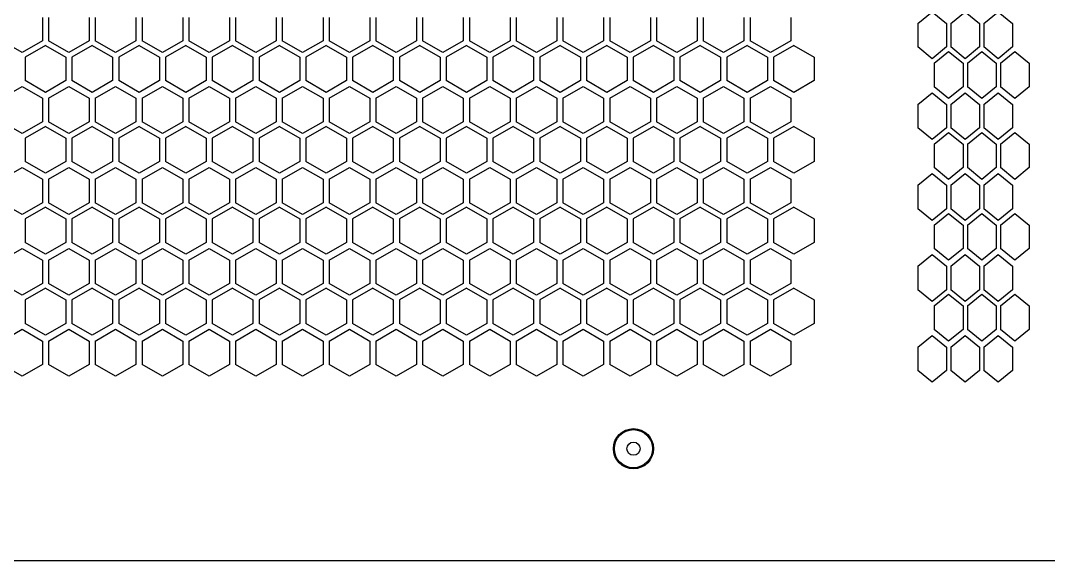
# Model space of a CAD drawing. Extents: x 61367 to 140945, y -1257 to 25588.
# Drawn here: x 73645 to 73847.2, y 15674.1 to 15780.4 of the extents above; entities that cross this region are included whole.
import ezdxf

# ---------------------------------------------------------------- set-up
doc = ezdxf.new("R2010")
doc.units = 0
doc.header["$MEASUREMENT"] = 0
doc.layers.get('0').update_dxf_attribs({"linetype": 'CONTINUOUS'})
doc.layers.add('2401-00307_MDC-M4_0', color=7, linetype='CONTINUOUS')
doc.layers.add('4215-0412-2_0', color=7, linetype='CONTINUOUS')

# ---------------------------------------------------------------- blocks, each defined once
blk = doc.blocks.new('ERGRTHTHRT')
at = {"layer": '2401-00307_MDC-M4_0', "color": 7, "linetype": 'Continuous'}
for radius in [3.75, 1.3]:
    blk.add_circle((-37408.65, -67997.48), radius, dxfattribs=at)
at = {"layer": '4215-0412-2_0', "color": 7, "linetype": 'Continuous'}
for p, q in [((-37524.92, -67912.56), (-37524.92, -67917.18)), ((-37523.72, -67912.56), (-37523.72, -67917.18)), ((-37515.72, -67912.56), (-37515.72, -67917.18)), ((-37514.52, -67912.56), (-37514.52, -67917.18)), ((-37506.52, -67912.56), (-37506.52, -67917.18)), ((-37505.32, -67912.56), (-37505.32, -67917.18)), ((-37497.32, -67912.56), (-37497.32, -67917.18)), ((-37496.12, -67912.56), (-37496.12, -67917.18)), ((-37488.12, -67912.56), (-37488.12, -67917.18)), ((-37486.92, -67912.56), (-37486.92, -67917.18)), ((-37478.92, -67912.56), (-37478.92, -67917.18)), ((-37477.72, -67912.56), (-37477.72, -67917.18)), ((-37469.72, -67912.56), (-37469.72, -67917.18)), ((-37468.52, -67912.56), (-37468.52, -67917.18)), ((-37460.52, -67912.56), (-37460.52, -67917.18)), ((-37459.32, -67912.56), (-37459.32, -67917.18)), ((-37451.32, -67912.56), (-37451.32, -67917.18)), ((-37450.12, -67912.56), (-37450.12, -67917.18)), ((-37442.12, -67912.56), (-37442.12, -67917.18)), ((-37440.92, -67912.56), (-37440.92, -67917.18)), ((-37432.92, -67912.56), (-37432.92, -67917.18)), ((-37431.72, -67912.56), (-37431.72, -67917.18)), ((-37423.72, -67912.56), (-37423.72, -67917.18)), ((-37422.52, -67912.56), (-37422.52, -67917.18)), ((-37414.52, -67912.56), (-37414.52, -67917.18)), ((-37413.32, -67912.56), (-37413.32, -67917.18)), ((-37405.32, -67912.56), (-37405.32, -67917.18)), ((-37404.12, -67912.56), (-37404.12, -67917.18)), ((-37396.12, -67912.56), (-37396.12, -67917.18)), ((-37394.92, -67912.56), (-37394.92, -67917.18)), ((-37386.92, -67912.56), (-37386.92, -67917.18)), ((-37385.72, -67912.56), (-37385.72, -67917.18)), ((-37377.72, -67912.56), (-37377.72, -67917.18)), ((-37352.74, -67913.76), (-37349.91, -67911.45)), ((-37349.91, -67911.45), (-37347.08, -67913.76)), ((-37346.24, -67913.76), (-37343.41, -67911.45)), ((-37343.41, -67911.45), (-37340.58, -67913.76)), ((-37339.73, -67913.76), (-37336.9, -67911.45)), ((-37336.9, -67911.45), (-37334.07, -67913.76)), ((-37352.74, -67913.76), (-37352.74, -67918.38)), ((-37347.08, -67913.76), (-37347.08, -67918.38)), ((-37346.24, -67913.76), (-37346.24, -67918.38)), ((-37340.58, -67913.76), (-37340.58, -67918.38)), ((-37339.73, -67913.76), (-37339.73, -67918.38)), ((-37334.07, -67913.76), (-37334.07, -67918.38)), ((-37528.92, -67919.49), (-37532.92, -67917.18)), ((-37524.92, -67917.18), (-37528.92, -67919.49)), ((-37524.3, -67918.08), (-37528.3, -67920.39)), ((-37524.3, -67918.08), (-37520.3, -67920.39)), ((-37519.72, -67919.49), (-37523.72, -67917.18)), ((-37515.72, -67917.18), (-37519.72, -67919.49)), ((-37515.1, -67918.08), (-37519.1, -67920.39)), ((-37515.1, -67918.08), (-37511.1, -67920.39)), ((-37510.52, -67919.49), (-37514.52, -67917.18)), ((-37506.52, -67917.18), (-37510.52, -67919.49)), ((-37505.9, -67918.08), (-37509.9, -67920.39)), ((-37505.9, -67918.08), (-37501.9, -67920.39)), ((-37501.32, -67919.49), (-37505.32, -67917.18)), ((-37497.32, -67917.18), (-37501.32, -67919.49)), ((-37496.7, -67918.08), (-37500.7, -67920.39)), ((-37496.7, -67918.08), (-37492.7, -67920.39)), ((-37492.12, -67919.49), (-37496.12, -67917.18)), ((-37488.12, -67917.18), (-37492.12, -67919.49)), ((-37487.5, -67918.08), (-37491.5, -67920.39)), ((-37487.5, -67918.08), (-37483.5, -67920.39)), ((-37482.92, -67919.49), (-37486.92, -67917.18)), ((-37478.92, -67917.18), (-37482.92, -67919.49)), ((-37478.3, -67918.08), (-37482.3, -67920.39)), ((-37478.3, -67918.08), (-37474.3, -67920.39)), ((-37473.72, -67919.49), (-37477.72, -67917.18)), ((-37469.72, -67917.18), (-37473.72, -67919.49)), ((-37469.1, -67918.08), (-37473.1, -67920.39)), ((-37469.1, -67918.08), (-37465.1, -67920.39)), ((-37464.52, -67919.49), (-37468.52, -67917.18)), ((-37460.52, -67917.18), (-37464.52, -67919.49)), ((-37459.9, -67918.08), (-37463.9, -67920.39)), ((-37459.9, -67918.08), (-37455.9, -67920.39)), ((-37455.32, -67919.49), (-37459.32, -67917.18)), ((-37451.32, -67917.18), (-37455.32, -67919.49)), ((-37450.7, -67918.08), (-37454.7, -67920.39)), ((-37450.7, -67918.08), (-37446.7, -67920.39)), ((-37446.12, -67919.49), (-37450.12, -67917.18)), ((-37442.12, -67917.18), (-37446.12, -67919.49)), ((-37441.5, -67918.08), (-37445.5, -67920.39)), ((-37441.5, -67918.08), (-37437.5, -67920.39)), ((-37436.92, -67919.49), (-37440.92, -67917.18)), ((-37432.92, -67917.18), (-37436.92, -67919.49)), ((-37432.3, -67918.08), (-37436.3, -67920.39)), ((-37432.3, -67918.08), (-37428.3, -67920.39)), ((-37427.72, -67919.49), (-37431.72, -67917.18)), ((-37423.72, -67917.18), (-37427.72, -67919.49)), ((-37423.1, -67918.08), (-37427.1, -67920.39)), ((-37423.1, -67918.08), (-37419.1, -67920.39)), ((-37418.52, -67919.49), (-37422.52, -67917.18)), ((-37414.52, -67917.18), (-37418.52, -67919.49)), ((-37413.9, -67918.08), (-37417.9, -67920.39)), ((-37413.9, -67918.08), (-37409.9, -67920.39)), ((-37409.32, -67919.49), (-37413.32, -67917.18)), ((-37405.32, -67917.18), (-37409.32, -67919.49)), ((-37404.7, -67918.08), (-37408.7, -67920.39)), ((-37404.7, -67918.08), (-37400.7, -67920.39)), ((-37400.12, -67919.49), (-37404.12, -67917.18)), ((-37396.12, -67917.18), (-37400.12, -67919.49)), ((-37395.5, -67918.08), (-37399.5, -67920.39)), ((-37395.5, -67918.08), (-37391.5, -67920.39)), ((-37390.92, -67919.49), (-37394.92, -67917.18)), ((-37386.92, -67917.18), (-37390.92, -67919.49)), ((-37386.3, -67918.08), (-37390.3, -67920.39)), ((-37386.3, -67918.08), (-37382.3, -67920.39)), ((-37381.72, -67919.49), (-37385.72, -67917.18)), ((-37377.72, -67917.18), (-37381.72, -67919.49)), ((-37377.1, -67918.08), (-37381.1, -67920.39)), ((-37377.1, -67918.08), (-37373.1, -67920.39)), ((-37349.91, -67920.69), (-37352.74, -67918.38)), ((-37347.08, -67918.38), (-37349.91, -67920.69)), ((-37343.41, -67920.69), (-37346.24, -67918.38)), ((-37340.58, -67918.38), (-37343.41, -67920.69)), ((-37336.9, -67920.69), (-37339.73, -67918.38)), ((-37334.07, -67918.38), (-37336.9, -67920.69)), ((-37528.3, -67920.39), (-37528.3, -67925.01)), ((-37520.3, -67920.39), (-37520.3, -67925.01)), ((-37519.1, -67920.39), (-37519.1, -67925.01)), ((-37511.1, -67920.39), (-37511.1, -67925.01)), ((-37509.9, -67920.39), (-37509.9, -67925.01)), ((-37501.9, -67920.39), (-37501.9, -67925.01)), ((-37500.7, -67920.39), (-37500.7, -67925.01)), ((-37492.7, -67920.39), (-37492.7, -67925.01)), ((-37491.5, -67920.39), (-37491.5, -67925.01)), ((-37483.5, -67920.39), (-37483.5, -67925.01)), ((-37482.3, -67920.39), (-37482.3, -67925.01)), ((-37474.3, -67920.39), (-37474.3, -67925.01)), ((-37473.1, -67920.39), (-37473.1, -67925.01)), ((-37465.1, -67920.39), (-37465.1, -67925.01)), ((-37463.9, -67920.39), (-37463.9, -67925.01)), ((-37455.9, -67920.39), (-37455.9, -67925.01)), ((-37454.7, -67920.39), (-37454.7, -67925.01)), ((-37446.7, -67920.39), (-37446.7, -67925.01)), ((-37445.5, -67920.39), (-37445.5, -67925.01)), ((-37437.5, -67920.39), (-37437.5, -67925.01)), ((-37436.3, -67920.39), (-37436.3, -67925.01)), ((-37428.3, -67920.39), (-37428.3, -67925.01)), ((-37427.1, -67920.39), (-37427.1, -67925.01)), ((-37419.1, -67920.39), (-37419.1, -67925.01)), ((-37417.9, -67920.39), (-37417.9, -67925.01)), ((-37409.9, -67920.39), (-37409.9, -67925.01)), ((-37408.7, -67920.39), (-37408.7, -67925.01)), ((-37400.7, -67920.39), (-37400.7, -67925.01)), ((-37399.5, -67920.39), (-37399.5, -67925.01)), ((-37391.5, -67920.39), (-37391.5, -67925.01)), ((-37390.3, -67920.39), (-37390.3, -67925.01)), ((-37382.3, -67920.39), (-37382.3, -67925.01)), ((-37381.1, -67920.39), (-37381.1, -67925.01)), ((-37373.1, -67920.39), (-37373.1, -67925.01)), ((-37349.47, -67921.59), (-37346.65, -67919.28)), ((-37346.65, -67919.28), (-37343.82, -67921.59)), ((-37342.97, -67921.59), (-37340.14, -67919.28)), ((-37340.14, -67919.28), (-37337.31, -67921.59)), ((-37336.46, -67921.59), (-37333.63, -67919.28)), ((-37333.63, -67919.28), (-37330.81, -67921.59)), ((-37349.47, -67921.59), (-37349.47, -67926.21)), ((-37343.82, -67921.59), (-37343.82, -67926.21)), ((-37342.97, -67921.59), (-37342.97, -67926.21)), ((-37337.31, -67921.59), (-37337.31, -67926.21)), ((-37336.46, -67921.59), (-37336.46, -67926.21)), ((-37330.81, -67921.59), (-37330.81, -67926.21)), ((-37532.92, -67928.49), (-37528.92, -67926.18)), ((-37528.92, -67926.18), (-37524.92, -67928.49)), ((-37524.3, -67927.32), (-37528.3, -67925.01)), ((-37520.3, -67925.01), (-37524.3, -67927.32)), ((-37523.72, -67928.49), (-37519.72, -67926.18)), ((-37519.72, -67926.18), (-37515.72, -67928.49)), ((-37515.1, -67927.32), (-37519.1, -67925.01)), ((-37511.1, -67925.01), (-37515.1, -67927.32)), ((-37514.52, -67928.49), (-37510.52, -67926.18)), ((-37510.52, -67926.18), (-37506.52, -67928.49)), ((-37505.9, -67927.32), (-37509.9, -67925.01)), ((-37501.9, -67925.01), (-37505.9, -67927.32)), ((-37505.32, -67928.49), (-37501.32, -67926.18)), ((-37501.32, -67926.18), (-37497.32, -67928.49)), ((-37496.7, -67927.32), (-37500.7, -67925.01)), ((-37492.7, -67925.01), (-37496.7, -67927.32)), ((-37496.12, -67928.49), (-37492.12, -67926.18)), ((-37492.12, -67926.18), (-37488.12, -67928.49)), ((-37487.5, -67927.32), (-37491.5, -67925.01)), ((-37483.5, -67925.01), (-37487.5, -67927.32)), ((-37486.92, -67928.49), (-37482.92, -67926.18)), ((-37482.92, -67926.18), (-37478.92, -67928.49)), ((-37478.3, -67927.32), (-37482.3, -67925.01)), ((-37474.3, -67925.01), (-37478.3, -67927.32)), ((-37477.72, -67928.49), (-37473.72, -67926.18)), ((-37473.72, -67926.18), (-37469.72, -67928.49)), ((-37469.1, -67927.32), (-37473.1, -67925.01)), ((-37465.1, -67925.01), (-37469.1, -67927.32)), ((-37468.52, -67928.49), (-37464.52, -67926.18)), ((-37464.52, -67926.18), (-37460.52, -67928.49)), ((-37459.9, -67927.32), (-37463.9, -67925.01)), ((-37455.9, -67925.01), (-37459.9, -67927.32)), ((-37459.32, -67928.49), (-37455.32, -67926.18)), ((-37455.32, -67926.18), (-37451.32, -67928.49)), ((-37450.7, -67927.32), (-37454.7, -67925.01)), ((-37446.7, -67925.01), (-37450.7, -67927.32)), ((-37450.12, -67928.49), (-37446.12, -67926.18)), ((-37446.12, -67926.18), (-37442.12, -67928.49)), ((-37441.5, -67927.32), (-37445.5, -67925.01)), ((-37437.5, -67925.01), (-37441.5, -67927.32)), ((-37440.92, -67928.49), (-37436.92, -67926.18)), ((-37436.92, -67926.18), (-37432.92, -67928.49)), ((-37432.3, -67927.32), (-37436.3, -67925.01)), ((-37428.3, -67925.01), (-37432.3, -67927.32)), ((-37431.72, -67928.49), (-37427.72, -67926.18)), ((-37427.72, -67926.18), (-37423.72, -67928.49)), ((-37423.1, -67927.32), (-37427.1, -67925.01)), ((-37419.1, -67925.01), (-37423.1, -67927.32)), ((-37422.52, -67928.49), (-37418.52, -67926.18)), ((-37418.52, -67926.18), (-37414.52, -67928.49)), ((-37413.9, -67927.32), (-37417.9, -67925.01)), ((-37409.9, -67925.01), (-37413.9, -67927.32)), ((-37413.32, -67928.49), (-37409.32, -67926.18)), ((-37409.32, -67926.18), (-37405.32, -67928.49)), ((-37404.7, -67927.32), (-37408.7, -67925.01)), ((-37400.7, -67925.01), (-37404.7, -67927.32)), ((-37404.12, -67928.49), (-37400.12, -67926.18)), ((-37400.12, -67926.18), (-37396.12, -67928.49)), ((-37395.5, -67927.32), (-37399.5, -67925.01)), ((-37391.5, -67925.01), (-37395.5, -67927.32)), ((-37394.92, -67928.49), (-37390.92, -67926.18)), ((-37390.92, -67926.18), (-37386.92, -67928.49)), ((-37386.3, -67927.32), (-37390.3, -67925.01)), ((-37382.3, -67925.01), (-37386.3, -67927.32)), ((-37385.72, -67928.49), (-37381.72, -67926.18)), ((-37381.72, -67926.18), (-37377.72, -67928.49)), ((-37377.1, -67927.32), (-37381.1, -67925.01)), ((-37373.1, -67925.01), (-37377.1, -67927.32)), ((-37346.65, -67928.52), (-37349.47, -67926.21)), ((-37343.82, -67926.21), (-37346.65, -67928.52)), ((-37340.14, -67928.52), (-37342.97, -67926.21)), ((-37337.31, -67926.21), (-37340.14, -67928.52)), ((-37333.63, -67928.52), (-37336.46, -67926.21)), ((-37330.81, -67926.21), (-37333.63, -67928.52)), ((-37524.92, -67928.49), (-37524.92, -67933.11)), ((-37523.72, -67928.49), (-37523.72, -67933.11)), ((-37515.72, -67928.49), (-37515.72, -67933.11)), ((-37514.52, -67928.49), (-37514.52, -67933.11)), ((-37506.52, -67928.49), (-37506.52, -67933.11)), ((-37505.32, -67928.49), (-37505.32, -67933.11)), ((-37497.32, -67928.49), (-37497.32, -67933.11)), ((-37496.12, -67928.49), (-37496.12, -67933.11)), ((-37488.12, -67928.49), (-37488.12, -67933.11)), ((-37486.92, -67928.49), (-37486.92, -67933.11)), ((-37478.92, -67928.49), (-37478.92, -67933.11)), ((-37477.72, -67928.49), (-37477.72, -67933.11)), ((-37469.72, -67928.49), (-37469.72, -67933.11)), ((-37468.52, -67928.49), (-37468.52, -67933.11)), ((-37460.52, -67928.49), (-37460.52, -67933.11)), ((-37459.32, -67928.49), (-37459.32, -67933.11)), ((-37451.32, -67928.49), (-37451.32, -67933.11)), ((-37450.12, -67928.49), (-37450.12, -67933.11)), ((-37442.12, -67928.49), (-37442.12, -67933.11)), ((-37440.92, -67928.49), (-37440.92, -67933.11)), ((-37432.92, -67928.49), (-37432.92, -67933.11)), ((-37431.72, -67928.49), (-37431.72, -67933.11)), ((-37423.72, -67928.49), (-37423.72, -67933.11)), ((-37422.52, -67928.49), (-37422.52, -67933.11)), ((-37414.52, -67928.49), (-37414.52, -67933.11)), ((-37413.32, -67928.49), (-37413.32, -67933.11)), ((-37405.32, -67928.49), (-37405.32, -67933.11)), ((-37404.12, -67928.49), (-37404.12, -67933.11)), ((-37396.12, -67928.49), (-37396.12, -67933.11)), ((-37394.92, -67928.49), (-37394.92, -67933.11)), ((-37386.92, -67928.49), (-37386.92, -67933.11)), ((-37385.72, -67928.49), (-37385.72, -67933.11)), ((-37377.72, -67928.49), (-37377.72, -67933.11)), ((-37352.74, -67929.69), (-37349.91, -67927.38)), ((-37349.91, -67927.38), (-37347.08, -67929.69)), ((-37346.24, -67929.69), (-37343.41, -67927.38)), ((-37343.41, -67927.38), (-37340.58, -67929.69)), ((-37339.73, -67929.69), (-37336.9, -67927.38)), ((-37336.9, -67927.38), (-37334.07, -67929.69)), ((-37352.74, -67929.69), (-37352.74, -67934.31)), ((-37347.08, -67929.69), (-37347.08, -67934.31)), ((-37346.24, -67929.69), (-37346.24, -67934.31)), ((-37340.58, -67929.69), (-37340.58, -67934.31)), ((-37339.73, -67929.69), (-37339.73, -67934.31)), ((-37334.07, -67929.69), (-37334.07, -67934.31)), ((-37528.92, -67935.42), (-37532.92, -67933.11)), ((-37524.92, -67933.11), (-37528.92, -67935.42)), ((-37524.3, -67934.01), (-37528.3, -67936.32)), ((-37524.3, -67934.01), (-37520.3, -67936.32)), ((-37519.72, -67935.42), (-37523.72, -67933.11)), ((-37515.72, -67933.11), (-37519.72, -67935.42)), ((-37515.1, -67934.01), (-37519.1, -67936.32)), ((-37515.1, -67934.01), (-37511.1, -67936.32)), ((-37510.52, -67935.42), (-37514.52, -67933.11)), ((-37506.52, -67933.11), (-37510.52, -67935.42)), ((-37505.9, -67934.01), (-37509.9, -67936.32)), ((-37505.9, -67934.01), (-37501.9, -67936.32)), ((-37501.32, -67935.42), (-37505.32, -67933.11)), ((-37497.32, -67933.11), (-37501.32, -67935.42)), ((-37496.7, -67934.01), (-37500.7, -67936.32)), ((-37496.7, -67934.01), (-37492.7, -67936.32)), ((-37492.12, -67935.42), (-37496.12, -67933.11)), ((-37488.12, -67933.11), (-37492.12, -67935.42)), ((-37487.5, -67934.01), (-37491.5, -67936.32)), ((-37487.5, -67934.01), (-37483.5, -67936.32)), ((-37482.92, -67935.42), (-37486.92, -67933.11)), ((-37478.92, -67933.11), (-37482.92, -67935.42)), ((-37478.3, -67934.01), (-37482.3, -67936.32)), ((-37478.3, -67934.01), (-37474.3, -67936.32)), ((-37473.72, -67935.42), (-37477.72, -67933.11)), ((-37469.72, -67933.11), (-37473.72, -67935.42)), ((-37469.1, -67934.01), (-37473.1, -67936.32)), ((-37469.1, -67934.01), (-37465.1, -67936.32)), ((-37464.52, -67935.42), (-37468.52, -67933.11)), ((-37460.52, -67933.11), (-37464.52, -67935.42)), ((-37459.9, -67934.01), (-37463.9, -67936.32)), ((-37459.9, -67934.01), (-37455.9, -67936.32)), ((-37455.32, -67935.42), (-37459.32, -67933.11)), ((-37451.32, -67933.11), (-37455.32, -67935.42)), ((-37450.7, -67934.01), (-37454.7, -67936.32)), ((-37450.7, -67934.01), (-37446.7, -67936.32)), ((-37446.12, -67935.42), (-37450.12, -67933.11)), ((-37442.12, -67933.11), (-37446.12, -67935.42)), ((-37441.5, -67934.01), (-37445.5, -67936.32)), ((-37441.5, -67934.01), (-37437.5, -67936.32)), ((-37436.92, -67935.42), (-37440.92, -67933.11)), ((-37432.92, -67933.11), (-37436.92, -67935.42)), ((-37432.3, -67934.01), (-37436.3, -67936.32)), ((-37432.3, -67934.01), (-37428.3, -67936.32)), ((-37427.72, -67935.42), (-37431.72, -67933.11)), ((-37423.72, -67933.11), (-37427.72, -67935.42)), ((-37423.1, -67934.01), (-37427.1, -67936.32)), ((-37423.1, -67934.01), (-37419.1, -67936.32)), ((-37418.52, -67935.42), (-37422.52, -67933.11)), ((-37414.52, -67933.11), (-37418.52, -67935.42)), ((-37413.9, -67934.01), (-37417.9, -67936.32)), ((-37413.9, -67934.01), (-37409.9, -67936.32)), ((-37409.32, -67935.42), (-37413.32, -67933.11)), ((-37405.32, -67933.11), (-37409.32, -67935.42)), ((-37404.7, -67934.01), (-37408.7, -67936.32)), ((-37404.7, -67934.01), (-37400.7, -67936.32)), ((-37400.12, -67935.42), (-37404.12, -67933.11)), ((-37396.12, -67933.11), (-37400.12, -67935.42)), ((-37395.5, -67934.01), (-37399.5, -67936.32)), ((-37395.5, -67934.01), (-37391.5, -67936.32)), ((-37390.92, -67935.42), (-37394.92, -67933.11)), ((-37386.92, -67933.11), (-37390.92, -67935.42)), ((-37386.3, -67934.01), (-37390.3, -67936.32)), ((-37386.3, -67934.01), (-37382.3, -67936.32)), ((-37381.72, -67935.42), (-37385.72, -67933.11)), ((-37377.72, -67933.11), (-37381.72, -67935.42)), ((-37377.1, -67934.01), (-37381.1, -67936.32)), ((-37377.1, -67934.01), (-37373.1, -67936.32)), ((-37349.91, -67936.62), (-37352.74, -67934.31)), ((-37347.08, -67934.31), (-37349.91, -67936.62)), ((-37343.41, -67936.62), (-37346.24, -67934.31)), ((-37340.58, -67934.31), (-37343.41, -67936.62)), ((-37336.9, -67936.62), (-37339.73, -67934.31)), ((-37334.07, -67934.31), (-37336.9, -67936.62)), ((-37528.3, -67936.32), (-37528.3, -67940.94)), ((-37520.3, -67936.32), (-37520.3, -67940.94)), ((-37519.1, -67936.32), (-37519.1, -67940.94)), ((-37511.1, -67936.32), (-37511.1, -67940.94)), ((-37509.9, -67936.32), (-37509.9, -67940.94)), ((-37501.9, -67936.32), (-37501.9, -67940.94)), ((-37500.7, -67936.32), (-37500.7, -67940.94)), ((-37492.7, -67936.32), (-37492.7, -67940.94)), ((-37491.5, -67936.32), (-37491.5, -67940.94)), ((-37483.5, -67936.32), (-37483.5, -67940.94)), ((-37482.3, -67936.32), (-37482.3, -67940.94)), ((-37474.3, -67936.32), (-37474.3, -67940.94)), ((-37473.1, -67936.32), (-37473.1, -67940.94)), ((-37465.1, -67936.32), (-37465.1, -67940.94)), ((-37463.9, -67936.32), (-37463.9, -67940.94)), ((-37455.9, -67936.32), (-37455.9, -67940.94)), ((-37454.7, -67936.32), (-37454.7, -67940.94)), ((-37446.7, -67936.32), (-37446.7, -67940.94)), ((-37445.5, -67936.32), (-37445.5, -67940.94)), ((-37437.5, -67936.32), (-37437.5, -67940.94)), ((-37436.3, -67936.32), (-37436.3, -67940.94)), ((-37428.3, -67936.32), (-37428.3, -67940.94)), ((-37427.1, -67936.32), (-37427.1, -67940.94)), ((-37419.1, -67936.32), (-37419.1, -67940.94)), ((-37417.9, -67936.32), (-37417.9, -67940.94)), ((-37409.9, -67936.32), (-37409.9, -67940.94)), ((-37408.7, -67936.32), (-37408.7, -67940.94)), ((-37400.7, -67936.32), (-37400.7, -67940.94)), ((-37399.5, -67936.32), (-37399.5, -67940.94)), ((-37391.5, -67936.32), (-37391.5, -67940.94)), ((-37390.3, -67936.32), (-37390.3, -67940.94)), ((-37382.3, -67936.32), (-37382.3, -67940.94)), ((-37381.1, -67936.32), (-37381.1, -67940.94)), ((-37373.1, -67936.32), (-37373.1, -67940.94)), ((-37349.47, -67937.52), (-37346.65, -67935.21)), ((-37346.65, -67935.21), (-37343.82, -67937.52)), ((-37342.97, -67937.52), (-37340.14, -67935.21)), ((-37340.14, -67935.21), (-37337.31, -67937.52)), ((-37336.46, -67937.52), (-37333.63, -67935.21)), ((-37333.63, -67935.21), (-37330.81, -67937.52)), ((-37349.47, -67937.52), (-37349.47, -67942.14)), ((-37343.82, -67937.52), (-37343.82, -67942.14)), ((-37342.97, -67937.52), (-37342.97, -67942.14)), ((-37337.31, -67937.52), (-37337.31, -67942.14)), ((-37336.46, -67937.52), (-37336.46, -67942.14)), ((-37330.81, -67937.52), (-37330.81, -67942.14)), ((-37524.3, -67943.25), (-37528.3, -67940.94)), ((-37520.3, -67940.94), (-37524.3, -67943.25)), ((-37515.1, -67943.25), (-37519.1, -67940.94)), ((-37511.1, -67940.94), (-37515.1, -67943.25)), ((-37505.9, -67943.25), (-37509.9, -67940.94)), ((-37501.9, -67940.94), (-37505.9, -67943.25)), ((-37496.7, -67943.25), (-37500.7, -67940.94)), ((-37492.7, -67940.94), (-37496.7, -67943.25)), ((-37487.5, -67943.25), (-37491.5, -67940.94)), ((-37483.5, -67940.94), (-37487.5, -67943.25)), ((-37478.3, -67943.25), (-37482.3, -67940.94)), ((-37474.3, -67940.94), (-37478.3, -67943.25)), ((-37469.1, -67943.25), (-37473.1, -67940.94)), ((-37465.1, -67940.94), (-37469.1, -67943.25)), ((-37459.9, -67943.25), (-37463.9, -67940.94)), ((-37455.9, -67940.94), (-37459.9, -67943.25)), ((-37450.7, -67943.25), (-37454.7, -67940.94)), ((-37446.7, -67940.94), (-37450.7, -67943.25)), ((-37441.5, -67943.25), (-37445.5, -67940.94)), ((-37437.5, -67940.94), (-37441.5, -67943.25)), ((-37432.3, -67943.25), (-37436.3, -67940.94)), ((-37428.3, -67940.94), (-37432.3, -67943.25)), ((-37423.1, -67943.25), (-37427.1, -67940.94)), ((-37419.1, -67940.94), (-37423.1, -67943.25)), ((-37413.9, -67943.25), (-37417.9, -67940.94)), ((-37409.9, -67940.94), (-37413.9, -67943.25)), ((-37404.7, -67943.25), (-37408.7, -67940.94)), ((-37400.7, -67940.94), (-37404.7, -67943.25)), ((-37395.5, -67943.25), (-37399.5, -67940.94)), ((-37391.5, -67940.94), (-37395.5, -67943.25)), ((-37386.3, -67943.25), (-37390.3, -67940.94)), ((-37382.3, -67940.94), (-37386.3, -67943.25)), ((-37377.1, -67943.25), (-37381.1, -67940.94)), ((-37373.1, -67940.94), (-37377.1, -67943.25)), ((-37532.92, -67944.42), (-37528.92, -67942.11)), ((-37528.92, -67942.11), (-37524.92, -67944.42)), ((-37523.72, -67944.42), (-37519.72, -67942.11)), ((-37519.72, -67942.11), (-37515.72, -67944.42)), ((-37514.52, -67944.42), (-37510.52, -67942.11)), ((-37510.52, -67942.11), (-37506.52, -67944.42)), ((-37505.32, -67944.42), (-37501.32, -67942.11)), ((-37501.32, -67942.11), (-37497.32, -67944.42)), ((-37496.12, -67944.42), (-37492.12, -67942.11)), ((-37492.12, -67942.11), (-37488.12, -67944.42)), ((-37486.92, -67944.42), (-37482.92, -67942.11)), ((-37482.92, -67942.11), (-37478.92, -67944.42)), ((-37477.72, -67944.42), (-37473.72, -67942.11)), ((-37473.72, -67942.11), (-37469.72, -67944.42)), ((-37468.52, -67944.42), (-37464.52, -67942.11)), ((-37464.52, -67942.11), (-37460.52, -67944.42)), ((-37459.32, -67944.42), (-37455.32, -67942.11)), ((-37455.32, -67942.11), (-37451.32, -67944.42)), ((-37450.12, -67944.42), (-37446.12, -67942.11)), ((-37446.12, -67942.11), (-37442.12, -67944.42)), ((-37440.92, -67944.42), (-37436.92, -67942.11)), ((-37436.92, -67942.11), (-37432.92, -67944.42)), ((-37431.72, -67944.42), (-37427.72, -67942.11)), ((-37427.72, -67942.11), (-37423.72, -67944.42)), ((-37422.52, -67944.42), (-37418.52, -67942.11)), ((-37418.52, -67942.11), (-37414.52, -67944.42)), ((-37413.32, -67944.42), (-37409.32, -67942.11)), ((-37409.32, -67942.11), (-37405.32, -67944.42)), ((-37404.12, -67944.42), (-37400.12, -67942.11)), ((-37400.12, -67942.11), (-37396.12, -67944.42)), ((-37394.92, -67944.42), (-37390.92, -67942.11)), ((-37390.92, -67942.11), (-37386.92, -67944.42)), ((-37385.72, -67944.42), (-37381.72, -67942.11)), ((-37381.72, -67942.11), (-37377.72, -67944.42)), ((-37346.65, -67944.45), (-37349.47, -67942.14)), ((-37343.82, -67942.14), (-37346.65, -67944.45)), ((-37340.14, -67944.45), (-37342.97, -67942.14)), ((-37337.31, -67942.14), (-37340.14, -67944.45)), ((-37333.63, -67944.45), (-37336.46, -67942.14)), ((-37330.81, -67942.14), (-37333.63, -67944.45)), ((-37524.92, -67944.42), (-37524.92, -67949.04)), ((-37523.72, -67944.42), (-37523.72, -67949.04)), ((-37515.72, -67944.42), (-37515.72, -67949.04)), ((-37514.52, -67944.42), (-37514.52, -67949.04)), ((-37506.52, -67944.42), (-37506.52, -67949.04)), ((-37505.32, -67944.42), (-37505.32, -67949.04)), ((-37497.32, -67944.42), (-37497.32, -67949.04)), ((-37496.12, -67944.42), (-37496.12, -67949.04)), ((-37488.12, -67944.42), (-37488.12, -67949.04)), ((-37486.92, -67944.42), (-37486.92, -67949.04)), ((-37478.92, -67944.42), (-37478.92, -67949.04)), ((-37477.72, -67944.42), (-37477.72, -67949.04)), ((-37469.72, -67944.42), (-37469.72, -67949.04)), ((-37468.52, -67944.42), (-37468.52, -67949.04)), ((-37460.52, -67944.42), (-37460.52, -67949.04)), ((-37459.32, -67944.42), (-37459.32, -67949.04)), ((-37451.32, -67944.42), (-37451.32, -67949.04)), ((-37450.12, -67944.42), (-37450.12, -67949.04)), ((-37442.12, -67944.42), (-37442.12, -67949.04)), ((-37440.92, -67944.42), (-37440.92, -67949.04)), ((-37432.92, -67944.42), (-37432.92, -67949.04)), ((-37431.72, -67944.42), (-37431.72, -67949.04)), ((-37423.72, -67944.42), (-37423.72, -67949.04)), ((-37422.52, -67944.42), (-37422.52, -67949.04)), ((-37414.52, -67944.42), (-37414.52, -67949.04)), ((-37413.32, -67944.42), (-37413.32, -67949.04)), ((-37405.32, -67944.42), (-37405.32, -67949.04)), ((-37404.12, -67944.42), (-37404.12, -67949.04)), ((-37396.12, -67944.42), (-37396.12, -67949.04)), ((-37394.92, -67944.42), (-37394.92, -67949.04)), ((-37386.92, -67944.42), (-37386.92, -67949.04)), ((-37385.72, -67944.42), (-37385.72, -67949.04)), ((-37377.72, -67944.42), (-37377.72, -67949.04)), ((-37352.74, -67945.62), (-37349.91, -67943.31)), ((-37349.91, -67943.31), (-37347.08, -67945.62)), ((-37346.24, -67945.62), (-37343.41, -67943.31)), ((-37343.41, -67943.31), (-37340.58, -67945.62)), ((-37339.73, -67945.62), (-37336.9, -67943.31)), ((-37336.9, -67943.31), (-37334.07, -67945.62)), ((-37352.74, -67945.62), (-37352.74, -67950.24)), ((-37347.08, -67945.62), (-37347.08, -67950.24)), ((-37346.24, -67945.62), (-37346.24, -67950.24)), ((-37340.58, -67945.62), (-37340.58, -67950.24)), ((-37339.73, -67945.62), (-37339.73, -67950.24)), ((-37334.07, -67945.62), (-37334.07, -67950.24)), ((-37528.92, -67951.35), (-37532.92, -67949.04)), ((-37524.92, -67949.04), (-37528.92, -67951.35)), ((-37519.72, -67951.35), (-37523.72, -67949.04)), ((-37515.72, -67949.04), (-37519.72, -67951.35)), ((-37510.52, -67951.35), (-37514.52, -67949.04)), ((-37506.52, -67949.04), (-37510.52, -67951.35)), ((-37501.32, -67951.35), (-37505.32, -67949.04)), ((-37497.32, -67949.04), (-37501.32, -67951.35)), ((-37492.12, -67951.35), (-37496.12, -67949.04)), ((-37488.12, -67949.04), (-37492.12, -67951.35)), ((-37482.92, -67951.35), (-37486.92, -67949.04)), ((-37478.92, -67949.04), (-37482.92, -67951.35)), ((-37473.72, -67951.35), (-37477.72, -67949.04)), ((-37469.72, -67949.04), (-37473.72, -67951.35)), ((-37464.52, -67951.35), (-37468.52, -67949.04)), ((-37460.52, -67949.04), (-37464.52, -67951.35)), ((-37455.32, -67951.35), (-37459.32, -67949.04)), ((-37451.32, -67949.04), (-37455.32, -67951.35)), ((-37446.12, -67951.35), (-37450.12, -67949.04)), ((-37442.12, -67949.04), (-37446.12, -67951.35)), ((-37436.92, -67951.35), (-37440.92, -67949.04)), ((-37432.92, -67949.04), (-37436.92, -67951.35)), ((-37427.72, -67951.35), (-37431.72, -67949.04)), ((-37423.72, -67949.04), (-37427.72, -67951.35)), ((-37418.52, -67951.35), (-37422.52, -67949.04)), ((-37414.52, -67949.04), (-37418.52, -67951.35)), ((-37409.32, -67951.35), (-37413.32, -67949.04)), ((-37405.32, -67949.04), (-37409.32, -67951.35)), ((-37400.12, -67951.35), (-37404.12, -67949.04)), ((-37396.12, -67949.04), (-37400.12, -67951.35)), ((-37390.92, -67951.35), (-37394.92, -67949.04)), ((-37386.92, -67949.04), (-37390.92, -67951.35)), ((-37381.72, -67951.35), (-37385.72, -67949.04)), ((-37377.72, -67949.04), (-37381.72, -67951.35)), ((-37524.3, -67949.94), (-37528.3, -67952.25)), ((-37524.3, -67949.94), (-37520.3, -67952.25)), ((-37515.1, -67949.94), (-37519.1, -67952.25)), ((-37515.1, -67949.94), (-37511.1, -67952.25)), ((-37505.9, -67949.94), (-37509.9, -67952.25)), ((-37505.9, -67949.94), (-37501.9, -67952.25)), ((-37496.7, -67949.94), (-37500.7, -67952.25)), ((-37496.7, -67949.94), (-37492.7, -67952.25)), ((-37487.5, -67949.94), (-37491.5, -67952.25)), ((-37487.5, -67949.94), (-37483.5, -67952.25)), ((-37478.3, -67949.94), (-37482.3, -67952.25)), ((-37478.3, -67949.94), (-37474.3, -67952.25)), ((-37469.1, -67949.94), (-37473.1, -67952.25)), ((-37469.1, -67949.94), (-37465.1, -67952.25)), ((-37459.9, -67949.94), (-37463.9, -67952.25)), ((-37459.9, -67949.94), (-37455.9, -67952.25)), ((-37450.7, -67949.94), (-37454.7, -67952.25)), ((-37450.7, -67949.94), (-37446.7, -67952.25)), ((-37441.5, -67949.94), (-37445.5, -67952.25)), ((-37441.5, -67949.94), (-37437.5, -67952.25)), ((-37432.3, -67949.94), (-37436.3, -67952.25)), ((-37432.3, -67949.94), (-37428.3, -67952.25)), ((-37423.1, -67949.94), (-37427.1, -67952.25)), ((-37423.1, -67949.94), (-37419.1, -67952.25)), ((-37413.9, -67949.94), (-37417.9, -67952.25)), ((-37413.9, -67949.94), (-37409.9, -67952.25)), ((-37404.7, -67949.94), (-37408.7, -67952.25)), ((-37404.7, -67949.94), (-37400.7, -67952.25)), ((-37395.5, -67949.94), (-37399.5, -67952.25)), ((-37395.5, -67949.94), (-37391.5, -67952.25)), ((-37386.3, -67949.94), (-37390.3, -67952.25)), ((-37386.3, -67949.94), (-37382.3, -67952.25)), ((-37377.1, -67949.94), (-37381.1, -67952.25)), ((-37377.1, -67949.94), (-37373.1, -67952.25)), ((-37349.91, -67952.55), (-37352.74, -67950.24)), ((-37347.08, -67950.24), (-37349.91, -67952.55)), ((-37349.47, -67953.45), (-37346.65, -67951.14)), ((-37346.65, -67951.14), (-37343.82, -67953.45)), ((-37343.41, -67952.55), (-37346.24, -67950.24)), ((-37340.58, -67950.24), (-37343.41, -67952.55)), ((-37342.97, -67953.45), (-37340.14, -67951.14)), ((-37340.14, -67951.14), (-37337.31, -67953.45)), ((-37336.9, -67952.55), (-37339.73, -67950.24)), ((-37334.07, -67950.24), (-37336.9, -67952.55)), ((-37336.46, -67953.45), (-37333.63, -67951.14)), ((-37333.63, -67951.14), (-37330.81, -67953.45)), ((-37528.3, -67952.25), (-37528.3, -67956.87)), ((-37520.3, -67952.25), (-37520.3, -67956.87)), ((-37519.1, -67952.25), (-37519.1, -67956.87)), ((-37511.1, -67952.25), (-37511.1, -67956.87)), ((-37509.9, -67952.25), (-37509.9, -67956.87)), ((-37501.9, -67952.25), (-37501.9, -67956.87)), ((-37500.7, -67952.25), (-37500.7, -67956.87)), ((-37492.7, -67952.25), (-37492.7, -67956.87)), ((-37491.5, -67952.25), (-37491.5, -67956.87)), ((-37483.5, -67952.25), (-37483.5, -67956.87)), ((-37482.3, -67952.25), (-37482.3, -67956.87)), ((-37474.3, -67952.25), (-37474.3, -67956.87)), ((-37473.1, -67952.25), (-37473.1, -67956.87)), ((-37465.1, -67952.25), (-37465.1, -67956.87)), ((-37463.9, -67952.25), (-37463.9, -67956.87)), ((-37455.9, -67952.25), (-37455.9, -67956.87)), ((-37454.7, -67952.25), (-37454.7, -67956.87)), ((-37446.7, -67952.25), (-37446.7, -67956.87)), ((-37445.5, -67952.25), (-37445.5, -67956.87)), ((-37437.5, -67952.25), (-37437.5, -67956.87)), ((-37436.3, -67952.25), (-37436.3, -67956.87)), ((-37428.3, -67952.25), (-37428.3, -67956.87)), ((-37427.1, -67952.25), (-37427.1, -67956.87)), ((-37419.1, -67952.25), (-37419.1, -67956.87)), ((-37417.9, -67952.25), (-37417.9, -67956.87)), ((-37409.9, -67952.25), (-37409.9, -67956.87)), ((-37408.7, -67952.25), (-37408.7, -67956.87)), ((-37400.7, -67952.25), (-37400.7, -67956.87)), ((-37399.5, -67952.25), (-37399.5, -67956.87)), ((-37391.5, -67952.25), (-37391.5, -67956.87)), ((-37390.3, -67952.25), (-37390.3, -67956.87)), ((-37382.3, -67952.25), (-37382.3, -67956.87)), ((-37381.1, -67952.25), (-37381.1, -67956.87)), ((-37373.1, -67952.25), (-37373.1, -67956.87)), ((-37349.47, -67953.45), (-37349.47, -67958.07)), ((-37343.82, -67953.45), (-37343.82, -67958.07)), ((-37342.97, -67953.45), (-37342.97, -67958.07)), ((-37337.31, -67953.45), (-37337.31, -67958.07)), ((-37336.46, -67953.45), (-37336.46, -67958.07)), ((-37330.81, -67953.45), (-37330.81, -67958.07)), ((-37524.3, -67959.18), (-37528.3, -67956.87)), ((-37520.3, -67956.87), (-37524.3, -67959.18)), ((-37515.1, -67959.18), (-37519.1, -67956.87)), ((-37511.1, -67956.87), (-37515.1, -67959.18)), ((-37505.9, -67959.18), (-37509.9, -67956.87)), ((-37501.9, -67956.87), (-37505.9, -67959.18)), ((-37496.7, -67959.18), (-37500.7, -67956.87)), ((-37492.7, -67956.87), (-37496.7, -67959.18)), ((-37487.5, -67959.18), (-37491.5, -67956.87)), ((-37483.5, -67956.87), (-37487.5, -67959.18)), ((-37478.3, -67959.18), (-37482.3, -67956.87)), ((-37474.3, -67956.87), (-37478.3, -67959.18)), ((-37469.1, -67959.18), (-37473.1, -67956.87)), ((-37465.1, -67956.87), (-37469.1, -67959.18)), ((-37459.9, -67959.18), (-37463.9, -67956.87)), ((-37455.9, -67956.87), (-37459.9, -67959.18)), ((-37450.7, -67959.18), (-37454.7, -67956.87)), ((-37446.7, -67956.87), (-37450.7, -67959.18)), ((-37441.5, -67959.18), (-37445.5, -67956.87)), ((-37437.5, -67956.87), (-37441.5, -67959.18)), ((-37432.3, -67959.18), (-37436.3, -67956.87)), ((-37428.3, -67956.87), (-37432.3, -67959.18)), ((-37423.1, -67959.18), (-37427.1, -67956.87)), ((-37419.1, -67956.87), (-37423.1, -67959.18)), ((-37413.9, -67959.18), (-37417.9, -67956.87)), ((-37409.9, -67956.87), (-37413.9, -67959.18)), ((-37404.7, -67959.18), (-37408.7, -67956.87)), ((-37400.7, -67956.87), (-37404.7, -67959.18)), ((-37395.5, -67959.18), (-37399.5, -67956.87)), ((-37391.5, -67956.87), (-37395.5, -67959.18)), ((-37386.3, -67959.18), (-37390.3, -67956.87)), ((-37382.3, -67956.87), (-37386.3, -67959.18)), ((-37377.1, -67959.18), (-37381.1, -67956.87)), ((-37373.1, -67956.87), (-37377.1, -67959.18)), ((-37532.92, -67960.35), (-37528.92, -67958.04)), ((-37528.92, -67958.04), (-37524.92, -67960.35)), ((-37523.72, -67960.35), (-37519.72, -67958.04)), ((-37519.72, -67958.04), (-37515.72, -67960.35)), ((-37514.52, -67960.35), (-37510.52, -67958.04)), ((-37510.52, -67958.04), (-37506.52, -67960.35)), ((-37505.32, -67960.35), (-37501.32, -67958.04)), ((-37501.32, -67958.04), (-37497.32, -67960.35)), ((-37496.12, -67960.35), (-37492.12, -67958.04)), ((-37492.12, -67958.04), (-37488.12, -67960.35)), ((-37486.92, -67960.35), (-37482.92, -67958.04)), ((-37482.92, -67958.04), (-37478.92, -67960.35)), ((-37477.72, -67960.35), (-37473.72, -67958.04)), ((-37473.72, -67958.04), (-37469.72, -67960.35)), ((-37468.52, -67960.35), (-37464.52, -67958.04)), ((-37464.52, -67958.04), (-37460.52, -67960.35)), ((-37459.32, -67960.35), (-37455.32, -67958.04)), ((-37455.32, -67958.04), (-37451.32, -67960.35)), ((-37450.12, -67960.35), (-37446.12, -67958.04)), ((-37446.12, -67958.04), (-37442.12, -67960.35)), ((-37440.92, -67960.35), (-37436.92, -67958.04)), ((-37436.92, -67958.04), (-37432.92, -67960.35)), ((-37431.72, -67960.35), (-37427.72, -67958.04)), ((-37427.72, -67958.04), (-37423.72, -67960.35)), ((-37422.52, -67960.35), (-37418.52, -67958.04)), ((-37418.52, -67958.04), (-37414.52, -67960.35)), ((-37413.32, -67960.35), (-37409.32, -67958.04)), ((-37409.32, -67958.04), (-37405.32, -67960.35)), ((-37404.12, -67960.35), (-37400.12, -67958.04)), ((-37400.12, -67958.04), (-37396.12, -67960.35)), ((-37394.92, -67960.35), (-37390.92, -67958.04)), ((-37390.92, -67958.04), (-37386.92, -67960.35)), ((-37385.72, -67960.35), (-37381.72, -67958.04)), ((-37381.72, -67958.04), (-37377.72, -67960.35)), ((-37352.74, -67961.55), (-37349.91, -67959.24)), ((-37349.91, -67959.24), (-37347.08, -67961.55)), ((-37346.65, -67960.38), (-37349.47, -67958.07)), ((-37343.82, -67958.07), (-37346.65, -67960.38)), ((-37346.24, -67961.55), (-37343.41, -67959.24)), ((-37343.41, -67959.24), (-37340.58, -67961.55)), ((-37340.14, -67960.38), (-37342.97, -67958.07)), ((-37337.31, -67958.07), (-37340.14, -67960.38)), ((-37339.73, -67961.55), (-37336.9, -67959.24)), ((-37336.9, -67959.24), (-37334.07, -67961.55)), ((-37333.63, -67960.38), (-37336.46, -67958.07)), ((-37330.81, -67958.07), (-37333.63, -67960.38)), ((-37524.92, -67960.35), (-37524.92, -67964.97)), ((-37523.72, -67960.35), (-37523.72, -67964.97)), ((-37515.72, -67960.35), (-37515.72, -67964.97)), ((-37514.52, -67960.35), (-37514.52, -67964.97)), ((-37506.52, -67960.35), (-37506.52, -67964.97)), ((-37505.32, -67960.35), (-37505.32, -67964.97)), ((-37497.32, -67960.35), (-37497.32, -67964.97)), ((-37496.12, -67960.35), (-37496.12, -67964.97)), ((-37488.12, -67960.35), (-37488.12, -67964.97)), ((-37486.92, -67960.35), (-37486.92, -67964.97)), ((-37478.92, -67960.35), (-37478.92, -67964.97)), ((-37477.72, -67960.35), (-37477.72, -67964.97)), ((-37469.72, -67960.35), (-37469.72, -67964.97)), ((-37468.52, -67960.35), (-37468.52, -67964.97)), ((-37460.52, -67960.35), (-37460.52, -67964.97)), ((-37459.32, -67960.35), (-37459.32, -67964.97)), ((-37451.32, -67960.35), (-37451.32, -67964.97)), ((-37450.12, -67960.35), (-37450.12, -67964.97)), ((-37442.12, -67960.35), (-37442.12, -67964.97)), ((-37440.92, -67960.35), (-37440.92, -67964.97)), ((-37432.92, -67960.35), (-37432.92, -67964.97)), ((-37431.72, -67960.35), (-37431.72, -67964.97)), ((-37423.72, -67960.35), (-37423.72, -67964.97)), ((-37422.52, -67960.35), (-37422.52, -67964.97)), ((-37414.52, -67960.35), (-37414.52, -67964.97)), ((-37413.32, -67960.35), (-37413.32, -67964.97)), ((-37405.32, -67960.35), (-37405.32, -67964.97)), ((-37404.12, -67960.35), (-37404.12, -67964.97)), ((-37396.12, -67960.35), (-37396.12, -67964.97)), ((-37394.92, -67960.35), (-37394.92, -67964.97)), ((-37386.92, -67960.35), (-37386.92, -67964.97)), ((-37385.72, -67960.35), (-37385.72, -67964.97)), ((-37377.72, -67960.35), (-37377.72, -67964.97)), ((-37352.74, -67961.55), (-37352.74, -67966.17)), ((-37347.08, -67961.55), (-37347.08, -67966.17)), ((-37346.24, -67961.55), (-37346.24, -67966.17)), ((-37340.58, -67961.55), (-37340.58, -67966.17)), ((-37339.73, -67961.55), (-37339.73, -67966.17)), ((-37334.07, -67961.55), (-37334.07, -67966.17)), ((-37528.92, -67967.28), (-37532.92, -67964.97)), ((-37524.92, -67964.97), (-37528.92, -67967.28)), ((-37519.72, -67967.28), (-37523.72, -67964.97)), ((-37515.72, -67964.97), (-37519.72, -67967.28)), ((-37510.52, -67967.28), (-37514.52, -67964.97)), ((-37506.52, -67964.97), (-37510.52, -67967.28)), ((-37501.32, -67967.28), (-37505.32, -67964.97)), ((-37497.32, -67964.97), (-37501.32, -67967.28)), ((-37492.12, -67967.28), (-37496.12, -67964.97)), ((-37488.12, -67964.97), (-37492.12, -67967.28)), ((-37482.92, -67967.28), (-37486.92, -67964.97)), ((-37478.92, -67964.97), (-37482.92, -67967.28)), ((-37473.72, -67967.28), (-37477.72, -67964.97)), ((-37469.72, -67964.97), (-37473.72, -67967.28)), ((-37464.52, -67967.28), (-37468.52, -67964.97)), ((-37460.52, -67964.97), (-37464.52, -67967.28)), ((-37455.32, -67967.28), (-37459.32, -67964.97)), ((-37451.32, -67964.97), (-37455.32, -67967.28)), ((-37446.12, -67967.28), (-37450.12, -67964.97)), ((-37442.12, -67964.97), (-37446.12, -67967.28)), ((-37436.92, -67967.28), (-37440.92, -67964.97)), ((-37432.92, -67964.97), (-37436.92, -67967.28)), ((-37427.72, -67967.28), (-37431.72, -67964.97)), ((-37423.72, -67964.97), (-37427.72, -67967.28)), ((-37418.52, -67967.28), (-37422.52, -67964.97)), ((-37414.52, -67964.97), (-37418.52, -67967.28)), ((-37409.32, -67967.28), (-37413.32, -67964.97)), ((-37405.32, -67964.97), (-37409.32, -67967.28)), ((-37400.12, -67967.28), (-37404.12, -67964.97)), ((-37396.12, -67964.97), (-37400.12, -67967.28)), ((-37390.92, -67967.28), (-37394.92, -67964.97)), ((-37386.92, -67964.97), (-37390.92, -67967.28)), ((-37381.72, -67967.28), (-37385.72, -67964.97)), ((-37377.72, -67964.97), (-37381.72, -67967.28)), ((-37524.3, -67965.87), (-37528.3, -67968.18)), ((-37524.3, -67965.87), (-37520.3, -67968.18)), ((-37515.1, -67965.87), (-37519.1, -67968.18)), ((-37515.1, -67965.87), (-37511.1, -67968.18)), ((-37505.9, -67965.87), (-37509.9, -67968.18)), ((-37505.9, -67965.87), (-37501.9, -67968.18)), ((-37496.7, -67965.87), (-37500.7, -67968.18)), ((-37496.7, -67965.87), (-37492.7, -67968.18)), ((-37487.5, -67965.87), (-37491.5, -67968.18)), ((-37487.5, -67965.87), (-37483.5, -67968.18)), ((-37478.3, -67965.87), (-37482.3, -67968.18)), ((-37478.3, -67965.87), (-37474.3, -67968.18)), ((-37469.1, -67965.87), (-37473.1, -67968.18)), ((-37469.1, -67965.87), (-37465.1, -67968.18)), ((-37459.9, -67965.87), (-37463.9, -67968.18)), ((-37459.9, -67965.87), (-37455.9, -67968.18)), ((-37450.7, -67965.87), (-37454.7, -67968.18)), ((-37450.7, -67965.87), (-37446.7, -67968.18)), ((-37441.5, -67965.87), (-37445.5, -67968.18)), ((-37441.5, -67965.87), (-37437.5, -67968.18)), ((-37432.3, -67965.87), (-37436.3, -67968.18)), ((-37432.3, -67965.87), (-37428.3, -67968.18)), ((-37423.1, -67965.87), (-37427.1, -67968.18)), ((-37423.1, -67965.87), (-37419.1, -67968.18)), ((-37413.9, -67965.87), (-37417.9, -67968.18)), ((-37413.9, -67965.87), (-37409.9, -67968.18)), ((-37404.7, -67965.87), (-37408.7, -67968.18)), ((-37404.7, -67965.87), (-37400.7, -67968.18)), ((-37395.5, -67965.87), (-37399.5, -67968.18)), ((-37395.5, -67965.87), (-37391.5, -67968.18)), ((-37386.3, -67965.87), (-37390.3, -67968.18)), ((-37386.3, -67965.87), (-37382.3, -67968.18)), ((-37377.1, -67965.87), (-37381.1, -67968.18)), ((-37377.1, -67965.87), (-37373.1, -67968.18)), ((-37349.91, -67968.48), (-37352.74, -67966.17)), ((-37347.08, -67966.17), (-37349.91, -67968.48)), ((-37349.47, -67969.38), (-37346.65, -67967.07)), ((-37346.65, -67967.07), (-37343.82, -67969.38)), ((-37343.41, -67968.48), (-37346.24, -67966.17)), ((-37340.58, -67966.17), (-37343.41, -67968.48)), ((-37342.97, -67969.38), (-37340.14, -67967.07)), ((-37340.14, -67967.07), (-37337.31, -67969.38)), ((-37336.9, -67968.48), (-37339.73, -67966.17)), ((-37334.07, -67966.17), (-37336.9, -67968.48)), ((-37336.46, -67969.38), (-37333.63, -67967.07)), ((-37333.63, -67967.07), (-37330.81, -67969.38)), ((-37528.3, -67968.18), (-37528.3, -67972.8)), ((-37520.3, -67968.18), (-37520.3, -67972.8)), ((-37519.1, -67968.18), (-37519.1, -67972.8)), ((-37511.1, -67968.18), (-37511.1, -67972.8)), ((-37509.9, -67968.18), (-37509.9, -67972.8)), ((-37501.9, -67968.18), (-37501.9, -67972.8)), ((-37500.7, -67968.18), (-37500.7, -67972.8)), ((-37492.7, -67968.18), (-37492.7, -67972.8)), ((-37491.5, -67968.18), (-37491.5, -67972.8)), ((-37483.5, -67968.18), (-37483.5, -67972.8)), ((-37482.3, -67968.18), (-37482.3, -67972.8)), ((-37474.3, -67968.18), (-37474.3, -67972.8)), ((-37473.1, -67968.18), (-37473.1, -67972.8)), ((-37465.1, -67968.18), (-37465.1, -67972.8)), ((-37463.9, -67968.18), (-37463.9, -67972.8)), ((-37455.9, -67968.18), (-37455.9, -67972.8)), ((-37454.7, -67968.18), (-37454.7, -67972.8)), ((-37446.7, -67968.18), (-37446.7, -67972.8)), ((-37445.5, -67968.18), (-37445.5, -67972.8)), ((-37437.5, -67968.18), (-37437.5, -67972.8)), ((-37436.3, -67968.18), (-37436.3, -67972.8)), ((-37428.3, -67968.18), (-37428.3, -67972.8)), ((-37427.1, -67968.18), (-37427.1, -67972.8)), ((-37419.1, -67968.18), (-37419.1, -67972.8)), ((-37417.9, -67968.18), (-37417.9, -67972.8)), ((-37409.9, -67968.18), (-37409.9, -67972.8)), ((-37408.7, -67968.18), (-37408.7, -67972.8)), ((-37400.7, -67968.18), (-37400.7, -67972.8)), ((-37399.5, -67968.18), (-37399.5, -67972.8)), ((-37391.5, -67968.18), (-37391.5, -67972.8)), ((-37390.3, -67968.18), (-37390.3, -67972.8)), ((-37382.3, -67968.18), (-37382.3, -67972.8)), ((-37381.1, -67968.18), (-37381.1, -67972.8)), ((-37373.1, -67968.18), (-37373.1, -67972.8)), ((-37349.47, -67969.38), (-37349.47, -67974)), ((-37343.82, -67969.38), (-37343.82, -67974)), ((-37342.97, -67969.38), (-37342.97, -67974)), ((-37337.31, -67969.38), (-37337.31, -67974)), ((-37336.46, -67969.38), (-37336.46, -67974)), ((-37330.81, -67969.38), (-37330.81, -67974)), ((-37524.3, -67975.11), (-37528.3, -67972.8)), ((-37520.3, -67972.8), (-37524.3, -67975.11)), ((-37515.1, -67975.11), (-37519.1, -67972.8)), ((-37511.1, -67972.8), (-37515.1, -67975.11)), ((-37505.9, -67975.11), (-37509.9, -67972.8)), ((-37501.9, -67972.8), (-37505.9, -67975.11)), ((-37496.7, -67975.11), (-37500.7, -67972.8)), ((-37492.7, -67972.8), (-37496.7, -67975.11)), ((-37487.5, -67975.11), (-37491.5, -67972.8)), ((-37483.5, -67972.8), (-37487.5, -67975.11)), ((-37478.3, -67975.11), (-37482.3, -67972.8)), ((-37474.3, -67972.8), (-37478.3, -67975.11)), ((-37469.1, -67975.11), (-37473.1, -67972.8)), ((-37465.1, -67972.8), (-37469.1, -67975.11)), ((-37459.9, -67975.11), (-37463.9, -67972.8)), ((-37455.9, -67972.8), (-37459.9, -67975.11)), ((-37450.7, -67975.11), (-37454.7, -67972.8)), ((-37446.7, -67972.8), (-37450.7, -67975.11)), ((-37441.5, -67975.11), (-37445.5, -67972.8)), ((-37437.5, -67972.8), (-37441.5, -67975.11)), ((-37432.3, -67975.11), (-37436.3, -67972.8)), ((-37428.3, -67972.8), (-37432.3, -67975.11)), ((-37423.1, -67975.11), (-37427.1, -67972.8)), ((-37419.1, -67972.8), (-37423.1, -67975.11)), ((-37413.9, -67975.11), (-37417.9, -67972.8)), ((-37409.9, -67972.8), (-37413.9, -67975.11)), ((-37404.7, -67975.11), (-37408.7, -67972.8)), ((-37400.7, -67972.8), (-37404.7, -67975.11)), ((-37395.5, -67975.11), (-37399.5, -67972.8)), ((-37391.5, -67972.8), (-37395.5, -67975.11)), ((-37386.3, -67975.11), (-37390.3, -67972.8)), ((-37382.3, -67972.8), (-37386.3, -67975.11)), ((-37377.1, -67975.11), (-37381.1, -67972.8)), ((-37373.1, -67972.8), (-37377.1, -67975.11)), ((-37532.92, -67976.28), (-37528.92, -67973.97)), ((-37528.92, -67973.97), (-37524.92, -67976.28)), ((-37523.72, -67976.28), (-37519.72, -67973.97)), ((-37519.72, -67973.97), (-37515.72, -67976.28)), ((-37514.52, -67976.28), (-37510.52, -67973.97)), ((-37510.52, -67973.97), (-37506.52, -67976.28)), ((-37505.32, -67976.28), (-37501.32, -67973.97)), ((-37501.32, -67973.97), (-37497.32, -67976.28)), ((-37496.12, -67976.28), (-37492.12, -67973.97)), ((-37492.12, -67973.97), (-37488.12, -67976.28)), ((-37486.92, -67976.28), (-37482.92, -67973.97)), ((-37482.92, -67973.97), (-37478.92, -67976.28)), ((-37477.72, -67976.28), (-37473.72, -67973.97)), ((-37473.72, -67973.97), (-37469.72, -67976.28)), ((-37468.52, -67976.28), (-37464.52, -67973.97)), ((-37464.52, -67973.97), (-37460.52, -67976.28)), ((-37459.32, -67976.28), (-37455.32, -67973.97)), ((-37455.32, -67973.97), (-37451.32, -67976.28)), ((-37450.12, -67976.28), (-37446.12, -67973.97)), ((-37446.12, -67973.97), (-37442.12, -67976.28)), ((-37440.92, -67976.28), (-37436.92, -67973.97)), ((-37436.92, -67973.97), (-37432.92, -67976.28)), ((-37431.72, -67976.28), (-37427.72, -67973.97)), ((-37427.72, -67973.97), (-37423.72, -67976.28)), ((-37422.52, -67976.28), (-37418.52, -67973.97)), ((-37418.52, -67973.97), (-37414.52, -67976.28)), ((-37413.32, -67976.28), (-37409.32, -67973.97)), ((-37409.32, -67973.97), (-37405.32, -67976.28)), ((-37404.12, -67976.28), (-37400.12, -67973.97)), ((-37400.12, -67973.97), (-37396.12, -67976.28)), ((-37394.92, -67976.28), (-37390.92, -67973.97)), ((-37390.92, -67973.97), (-37386.92, -67976.28)), ((-37385.72, -67976.28), (-37381.72, -67973.97)), ((-37381.72, -67973.97), (-37377.72, -67976.28)), ((-37352.74, -67977.48), (-37349.91, -67975.17)), ((-37349.91, -67975.17), (-37347.08, -67977.48)), ((-37346.65, -67976.31), (-37349.47, -67974)), ((-37343.82, -67974), (-37346.65, -67976.31)), ((-37346.24, -67977.48), (-37343.41, -67975.17)), ((-37343.41, -67975.17), (-37340.58, -67977.48)), ((-37340.14, -67976.31), (-37342.97, -67974)), ((-37337.31, -67974), (-37340.14, -67976.31)), ((-37339.73, -67977.48), (-37336.9, -67975.17)), ((-37336.9, -67975.17), (-37334.07, -67977.48)), ((-37333.63, -67976.31), (-37336.46, -67974)), ((-37330.81, -67974), (-37333.63, -67976.31)), ((-37524.92, -67976.28), (-37524.92, -67980.9)), ((-37523.72, -67976.28), (-37523.72, -67980.9)), ((-37515.72, -67976.28), (-37515.72, -67980.9)), ((-37514.52, -67976.28), (-37514.52, -67980.9)), ((-37506.52, -67976.28), (-37506.52, -67980.9)), ((-37505.32, -67976.28), (-37505.32, -67980.9)), ((-37497.32, -67976.28), (-37497.32, -67980.9)), ((-37496.12, -67976.28), (-37496.12, -67980.9)), ((-37488.12, -67976.28), (-37488.12, -67980.9)), ((-37486.92, -67976.28), (-37486.92, -67980.9)), ((-37478.92, -67976.28), (-37478.92, -67980.9)), ((-37477.72, -67976.28), (-37477.72, -67980.9)), ((-37469.72, -67976.28), (-37469.72, -67980.9)), ((-37468.52, -67976.28), (-37468.52, -67980.9)), ((-37460.52, -67976.28), (-37460.52, -67980.9)), ((-37459.32, -67976.28), (-37459.32, -67980.9)), ((-37451.32, -67976.28), (-37451.32, -67980.9)), ((-37450.12, -67976.28), (-37450.12, -67980.9)), ((-37442.12, -67976.28), (-37442.12, -67980.9)), ((-37440.92, -67976.28), (-37440.92, -67980.9)), ((-37432.92, -67976.28), (-37432.92, -67980.9)), ((-37431.72, -67976.28), (-37431.72, -67980.9)), ((-37423.72, -67976.28), (-37423.72, -67980.9)), ((-37422.52, -67976.28), (-37422.52, -67980.9)), ((-37414.52, -67976.28), (-37414.52, -67980.9)), ((-37413.32, -67976.28), (-37413.32, -67980.9)), ((-37405.32, -67976.28), (-37405.32, -67980.9)), ((-37404.12, -67976.28), (-37404.12, -67980.9)), ((-37396.12, -67976.28), (-37396.12, -67980.9)), ((-37394.92, -67976.28), (-37394.92, -67980.9)), ((-37386.92, -67976.28), (-37386.92, -67980.9)), ((-37385.72, -67976.28), (-37385.72, -67980.9)), ((-37377.72, -67976.28), (-37377.72, -67980.9)), ((-37352.74, -67977.48), (-37352.74, -67982.1)), ((-37347.08, -67977.48), (-37347.08, -67982.1)), ((-37346.24, -67977.48), (-37346.24, -67982.1)), ((-37340.58, -67977.48), (-37340.58, -67982.1)), ((-37339.73, -67977.48), (-37339.73, -67982.1)), ((-37334.07, -67977.48), (-37334.07, -67982.1)), ((-37528.92, -67983.21), (-37532.92, -67980.9)), ((-37524.92, -67980.9), (-37528.92, -67983.21)), ((-37519.72, -67983.21), (-37523.72, -67980.9)), ((-37515.72, -67980.9), (-37519.72, -67983.21)), ((-37510.52, -67983.21), (-37514.52, -67980.9)), ((-37506.52, -67980.9), (-37510.52, -67983.21)), ((-37501.32, -67983.21), (-37505.32, -67980.9)), ((-37497.32, -67980.9), (-37501.32, -67983.21)), ((-37492.12, -67983.21), (-37496.12, -67980.9)), ((-37488.12, -67980.9), (-37492.12, -67983.21)), ((-37482.92, -67983.21), (-37486.92, -67980.9)), ((-37478.92, -67980.9), (-37482.92, -67983.21)), ((-37473.72, -67983.21), (-37477.72, -67980.9)), ((-37469.72, -67980.9), (-37473.72, -67983.21)), ((-37464.52, -67983.21), (-37468.52, -67980.9)), ((-37460.52, -67980.9), (-37464.52, -67983.21)), ((-37455.32, -67983.21), (-37459.32, -67980.9)), ((-37451.32, -67980.9), (-37455.32, -67983.21)), ((-37446.12, -67983.21), (-37450.12, -67980.9)), ((-37442.12, -67980.9), (-37446.12, -67983.21)), ((-37436.92, -67983.21), (-37440.92, -67980.9)), ((-37432.92, -67980.9), (-37436.92, -67983.21)), ((-37427.72, -67983.21), (-37431.72, -67980.9)), ((-37423.72, -67980.9), (-37427.72, -67983.21)), ((-37418.52, -67983.21), (-37422.52, -67980.9)), ((-37414.52, -67980.9), (-37418.52, -67983.21)), ((-37409.32, -67983.21), (-37413.32, -67980.9)), ((-37405.32, -67980.9), (-37409.32, -67983.21)), ((-37400.12, -67983.21), (-37404.12, -67980.9)), ((-37396.12, -67980.9), (-37400.12, -67983.21)), ((-37390.92, -67983.21), (-37394.92, -67980.9)), ((-37386.92, -67980.9), (-37390.92, -67983.21)), ((-37381.72, -67983.21), (-37385.72, -67980.9)), ((-37377.72, -67980.9), (-37381.72, -67983.21)), ((-37349.91, -67984.41), (-37352.74, -67982.1)), ((-37347.08, -67982.1), (-37349.91, -67984.41)), ((-37343.41, -67984.41), (-37346.24, -67982.1)), ((-37340.58, -67982.1), (-37343.41, -67984.41)), ((-37336.9, -67984.41), (-37339.73, -67982.1)), ((-37334.07, -67982.1), (-37336.9, -67984.41)), ((-37884.05, -68019.48), (-37194.15, -68019.48))]:
    blk.add_line(p, q, dxfattribs=at)
blk.add_circle((-37408.65, -67997.48), 3.95, dxfattribs=at)

msp = doc.modelspace()

# ---------------------------------------------------------------- block references
at = {"lineweight": -3}
msp.add_blockref('ERGRTHTHRT', (111174.232, 83693.606), dxfattribs=at)

doc.saveas('drawing.dxf')
